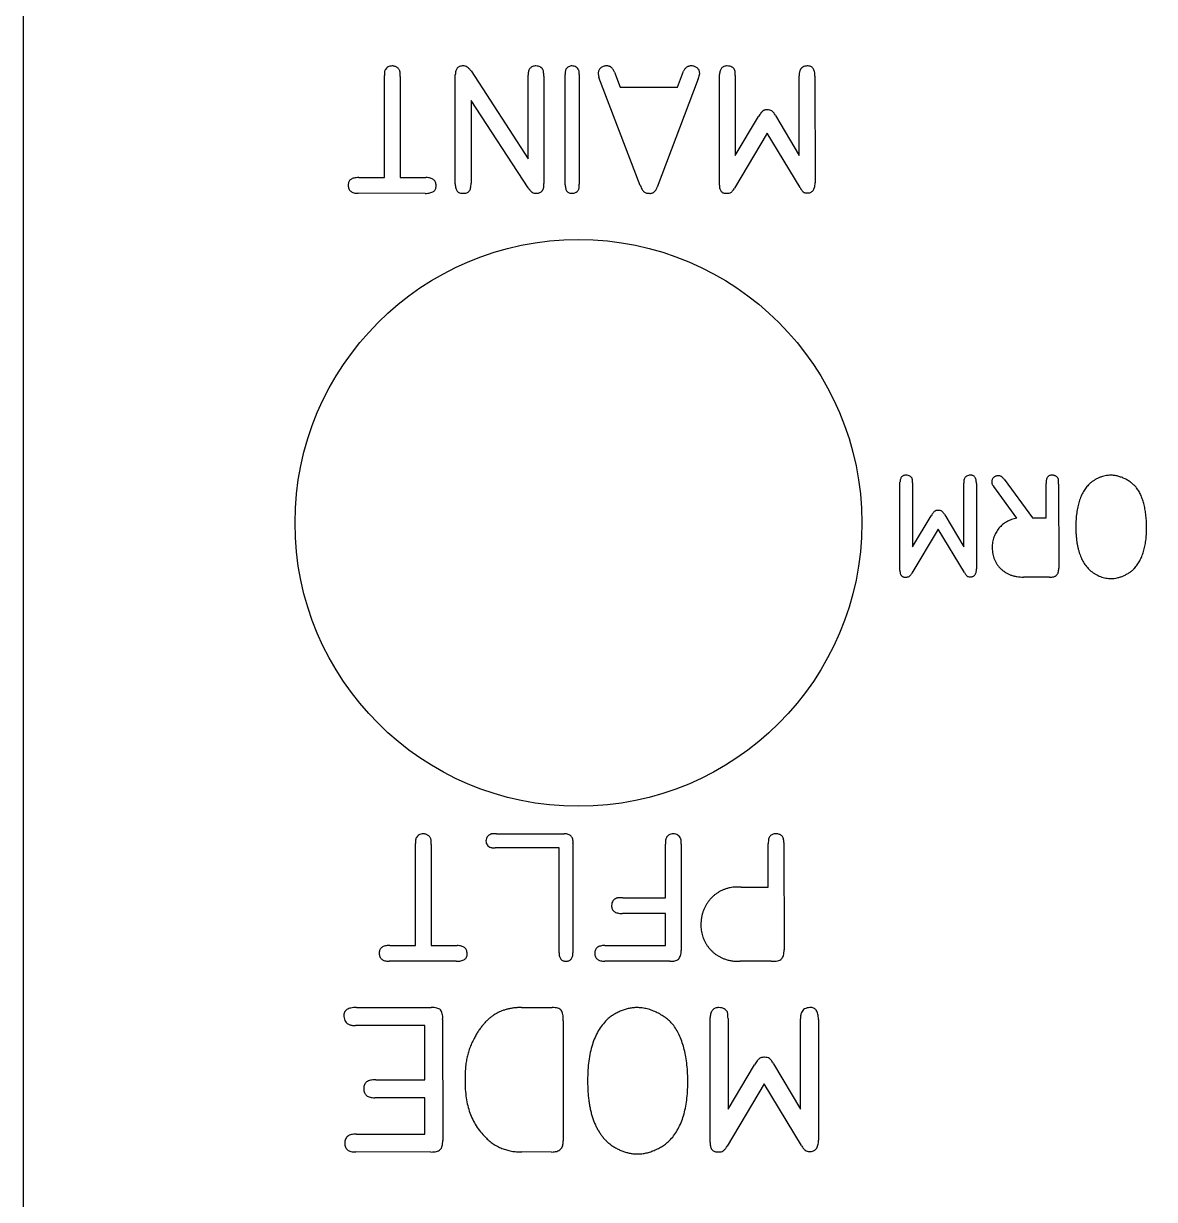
# Model space of a CAD drawing. Header units: millimetres. Extents: x -63 to 0, y -126 to 0.
# Drawn here: x -62.69 to -31.26, y -65.35 to -32.67 of the extents above; entities that cross this region are included whole.
import ezdxf

# ---------------------------------------------------------------- set-up
doc = ezdxf.new("R2010")
doc.units = ezdxf.units.MM
doc.layers.get('0').update_dxf_attribs({"linetype": 'CONTINUOUS'})

msp = doc.modelspace()

# ---------------------------------------------------------------- linework, layer by layer
for p, q in [((-52.662, -36.955), (-52.662, -34.121)), ((-52.225, -34.147), (-52.225, -36.955)), ((-50.691, -37.128), (-50.691, -34.098)), ((-50.254, -33.992), (-48.671, -36.436)), ((-48.671, -36.436), (-48.671, -34.104)), ((-48.234, -34.136), (-48.233, -37.117)), ((-47.637, -37.154), (-47.637, -34.094)), ((-47.249, -34.094), (-47.248, -37.138)), ((-45.55, -37.175), (-46.699, -34.174)), ((-46.269, -34.027), (-46.114, -34.442)), ((-43.944, -34.211), (-45.082, -37.223)), ((-44.518, -34.442), (-44.348, -34.001)), ((-43.351, -37.161), (-43.35, -34.093)), ((-42.914, -34.119), (-42.914, -36.338)), ((-41.134, -36.338), (-41.134, -34.129)), ((-40.697, -34.14), (-40.696, -37.103)), ((-46.114, -34.442), (-44.518, -34.442)), ((-48.666, -37.241), (-50.254, -34.812)), ((-50.254, -34.812), (-50.253, -37.108)), ((-42.914, -36.338), (-42.263, -35.257)), ((-41.795, -35.231), (-41.134, -36.338)), ((-42.024, -35.721), (-42.934, -37.251)), ((-41.113, -37.232), (-42.024, -35.721)), ((-53.375, -36.955), (-52.662, -36.955)), ((-52.225, -36.955), (-51.506, -36.954)), ((-51.533, -37.392), (-53.39, -37.391)), ((-35.445, -45.335), (-34.654, -46.405)), ((-38.336, -47.871), (-38.335, -45.416)), ((-37.986, -45.437), (-37.986, -47.212)), ((-36.563, -47.212), (-36.563, -45.445)), ((-36.213, -45.454), (-36.212, -47.825)), ((-35.087, -46.418), (-35.724, -45.541)), ((-34.277, -46.405), (-34.277, -45.453)), ((-33.927, -45.47), (-33.926, -47.81)), ((-37.986, -47.212), (-37.466, -46.348)), ((-37.091, -46.327), (-36.563, -47.212)), ((-37.274, -46.719), (-38.003, -47.943)), ((-36.546, -47.927), (-37.274, -46.719)), ((-34.654, -46.405), (-34.277, -46.405)), ((-34.184, -48.056), (-34.904, -48.055)), ((-32.468, -48.095), (-32.468, -48.094)), ((-49.549, -55.187), (-47.665, -55.187)), ((-51.8, -58.291), (-51.8, -55.457)), ((-51.363, -55.483), (-51.363, -58.291)), ((-47.421, -55.449), (-47.421, -58.49)), ((-44.853, -56.961), (-44.853, -55.473)), ((-44.416, -55.474), (-44.415, -58.431)), ((-41.996, -56.665), (-41.996, -55.463)), ((-41.559, -55.432), (-41.558, -58.406)), ((-47.809, -55.575), (-49.586, -55.575)), ((-47.809, -58.49), (-47.809, -55.575)), ((-42.751, -56.665), (-41.996, -56.665)), ((-46.035, -56.961), (-44.853, -56.961)), ((-44.853, -57.398), (-46.05, -57.398)), ((-44.853, -58.291), (-44.853, -57.398)), ((-52.513, -58.291), (-51.8, -58.291)), ((-51.363, -58.291), (-50.644, -58.29)), ((-46.535, -58.291), (-44.853, -58.291)), ((-50.671, -58.728), (-52.528, -58.727)), ((-44.729, -58.728), (-46.535, -58.727)), ((-41.912, -58.728), (-42.778, -58.727)), ((-53.432, -60.013), (-51.359, -60.013)), ((-48.854, -60.013), (-48.002, -60.013)), ((-51.043, -60.342), (-51.042, -63.704)), ((-47.693, -60.378), (-47.692, -63.713)), ((-43.61, -63.764), (-43.609, -60.287)), ((-43.114, -60.317), (-43.114, -62.832)), ((-41.097, -62.832), (-41.097, -60.328)), ((-40.602, -60.341), (-40.601, -63.699)), ((-51.538, -60.509), (-53.461, -60.509)), ((-51.538, -62.023), (-51.538, -60.509)), ((-43.114, -62.832), (-42.377, -61.607)), ((-41.846, -61.577), (-41.097, -62.832)), ((-52.901, -62.023), (-51.538, -62.023)), ((-42.106, -62.132), (-43.138, -63.867)), ((-41.074, -63.845), (-42.106, -62.132)), ((-51.538, -62.519), (-52.924, -62.519)), ((-51.538, -63.531), (-51.538, -62.519)), ((-53.432, -63.531), (-51.538, -63.531)), ((-51.371, -64.027), (-53.456, -64.026)), ((-48.015, -64.027), (-48.842, -64.026)), ((-45.626, -64.082), (-45.626, -64.081))]:
    msp.add_line(p, q)
msp.add_lwpolyline([(-62.689, -20.64), (-57.799, -20.64, 0.414214), (-51.449, -14.29), (-51.449, 0), (-11.24, 0), (-11.24, -14.29, 0.414214), (-4.89, -20.64), (0, -20.64), (0, -84.138), (-4.889, -84.138, 0.414214), (-11.239, -90.487), (-11.239, -108.095), (-52.261, -126.357), (-52.261, -109.537, 0.414214), (-58.611, -103.188), (-62.689, -103.188)], format="xyb", close=True)
msp.add_circle((-47.27, -46.548), 7.874)
for points, knots in [([(-52.64, -33.964), (-52.644, -33.973), (-52.651, -33.991), (-52.659, -34.024), (-52.662, -34.067), (-52.662, -34.1), (-52.662, -34.121)], [0, 0, 0, 0, 0.180688, 0.369676, 0.62249, 1, 1, 1, 1]), ([(-52.443, -33.851), (-52.464, -33.852), (-52.506, -33.855), (-52.562, -33.878), (-52.609, -33.914), (-52.63, -33.947), (-52.64, -33.964)], [0, 0, 0, 0, 0.2716251, 0.5137068, 0.7514045, 1, 1, 1, 1]), ([(-52.229, -34.002), (-52.233, -33.991), (-52.24, -33.97), (-52.257, -33.941), (-52.279, -33.915), (-52.307, -33.894), (-52.337, -33.875), (-52.371, -33.862), (-52.406, -33.853), (-52.43, -33.852), (-52.443, -33.851)], [0, 0, 0, 0, 0.120075, 0.238469, 0.3575, 0.484643, 0.612941, 0.740114, 0.867525, 1, 1, 1, 1]), ([(-50.48, -33.851), (-50.496, -33.852), (-50.527, -33.853), (-50.57, -33.865), (-50.607, -33.884), (-50.637, -33.912), (-50.66, -33.948), (-50.677, -33.992), (-50.688, -34.043), (-50.69, -34.079), (-50.691, -34.098)], [0, 0, 0, 0, 0.129823, 0.246796, 0.357906, 0.465733, 0.578613, 0.704189, 0.842964, 1, 1, 1, 1]), ([(-50.254, -33.992), (-50.27, -33.97), (-50.299, -33.928), (-50.356, -33.883), (-50.416, -33.854), (-50.459, -33.852), (-50.48, -33.851)], [0, 0, 0, 0, 0.290623, 0.542214, 0.774801, 1, 1, 1, 1]), ([(-48.45, -33.851), (-48.467, -33.852), (-48.498, -33.854), (-48.543, -33.866), (-48.581, -33.887), (-48.614, -33.915), (-48.638, -33.952), (-48.657, -33.995), (-48.668, -34.047), (-48.67, -34.084), (-48.671, -34.104)], [0, 0, 0, 0, 0.13213, 0.251966, 0.362464, 0.472906, 0.585187, 0.708511, 0.845513, 1, 1, 1, 1]), ([(-48.255, -33.959), (-48.266, -33.943), (-48.288, -33.912), (-48.334, -33.878), (-48.389, -33.856), (-48.429, -33.853), (-48.45, -33.851)], [0, 0, 0, 0, 0.247683, 0.484068, 0.729372, 1, 1, 1, 1]), ([(-48.234, -34.136), (-48.234, -34.114), (-48.234, -34.075), (-48.237, -34.025), (-48.244, -33.988), (-48.251, -33.968), (-48.255, -33.959)], [0, 0, 0, 0, 0.379232, 0.640476, 0.832404, 1, 1, 1, 1]), ([(-47.616, -33.939), (-47.62, -33.949), (-47.627, -33.968), (-47.633, -34), (-47.637, -34.042), (-47.637, -34.075), (-47.637, -34.094)], [0, 0, 0, 0, 0.1966359, 0.3867639, 0.6376595, 1, 1, 1, 1]), ([(-47.445, -33.851), (-47.462, -33.852), (-47.496, -33.855), (-47.544, -33.874), (-47.587, -33.9), (-47.607, -33.926), (-47.616, -33.939)], [0, 0, 0, 0, 0.2529088, 0.5132559, 0.7671064, 1, 1, 1, 1]), ([(-47.264, -33.959), (-47.272, -33.944), (-47.29, -33.913), (-47.335, -33.879), (-47.388, -33.857), (-47.426, -33.853), (-47.445, -33.851)], [0, 0, 0, 0, 0.230334, 0.479964, 0.74004, 1, 1, 1, 1]), ([(-47.249, -34.094), (-47.249, -34.076), (-47.249, -34.046), (-47.249, -34.008), (-47.254, -33.981), (-47.26, -33.966), (-47.264, -33.959)], [0, 0, 0, 0, 0.400719, 0.653819, 0.825724, 1, 1, 1, 1]), ([(-46.491, -33.851), (-46.507, -33.852), (-46.537, -33.853), (-46.579, -33.865), (-46.618, -33.883), (-46.653, -33.908), (-46.682, -33.938), (-46.704, -33.973), (-46.717, -34.012), (-46.72, -34.039), (-46.721, -34.054)], [0, 0, 0, 0, 0.134406, 0.263812, 0.388741, 0.514081, 0.63611, 0.756416, 0.874147, 1, 1, 1, 1]), ([(-46.269, -34.027), (-46.275, -34.013), (-46.286, -33.984), (-46.308, -33.947), (-46.331, -33.915), (-46.359, -33.89), (-46.388, -33.87), (-46.42, -33.857), (-46.455, -33.851), (-46.479, -33.851), (-46.491, -33.851)], [0, 0, 0, 0, 0.155712, 0.294933, 0.423708, 0.54252, 0.656478, 0.767676, 0.879718, 1, 1, 1, 1]), ([(-44.129, -33.851), (-44.141, -33.851), (-44.165, -33.851), (-44.2, -33.859), (-44.232, -33.87), (-44.261, -33.886), (-44.287, -33.908), (-44.31, -33.934), (-44.332, -33.965), (-44.342, -33.989), (-44.348, -34.001)], [0, 0, 0, 0, 0.130338, 0.252182, 0.370626, 0.488416, 0.604093, 0.72711, 0.858039, 1, 1, 1, 1]), ([(-43.9, -34.054), (-43.902, -34.039), (-43.904, -34.011), (-43.917, -33.971), (-43.94, -33.936), (-43.968, -33.906), (-44.003, -33.881), (-44.042, -33.865), (-44.084, -33.853), (-44.114, -33.852), (-44.129, -33.851)], [0, 0, 0, 0, 0.127988, 0.249904, 0.36818, 0.490097, 0.615322, 0.739205, 0.865718, 1, 1, 1, 1]), ([(-43.135, -33.851), (-43.151, -33.852), (-43.182, -33.853), (-43.225, -33.865), (-43.262, -33.884), (-43.294, -33.911), (-43.317, -33.947), (-43.335, -33.989), (-43.346, -34.038), (-43.349, -34.074), (-43.35, -34.093)], [0, 0, 0, 0, 0.1325765, 0.252169, 0.3638457, 0.4753449, 0.5870609, 0.7082618, 0.8461587, 1, 1, 1, 1]), ([(-42.929, -33.959), (-42.939, -33.943), (-42.96, -33.912), (-43.009, -33.879), (-43.068, -33.857), (-43.111, -33.853), (-43.135, -33.851)], [0, 0, 0, 0, 0.231012, 0.460822, 0.711885, 1, 1, 1, 1]), ([(-42.914, -34.119), (-42.914, -34.099), (-42.914, -34.064), (-42.917, -34.019), (-42.921, -33.986), (-42.927, -33.967), (-42.929, -33.959)], [0, 0, 0, 0, 0.376872, 0.644344, 0.837041, 1, 1, 1, 1]), ([(-41.112, -33.97), (-41.116, -33.98), (-41.123, -34), (-41.131, -34.034), (-41.134, -34.077), (-41.134, -34.11), (-41.134, -34.129)], [0, 0, 0, 0, 0.195455, 0.39503, 0.648136, 1, 1, 1, 1]), ([(-40.91, -33.851), (-40.932, -33.853), (-40.976, -33.857), (-41.035, -33.882), (-41.085, -33.919), (-41.103, -33.953), (-41.112, -33.97)], [0, 0, 0, 0, 0.267711, 0.527757, 0.774207, 1, 1, 1, 1]), ([(-40.697, -34.14), (-40.697, -34.117), (-40.697, -34.073), (-40.706, -34.012), (-40.723, -33.96), (-40.746, -33.918), (-40.777, -33.886), (-40.815, -33.864), (-40.861, -33.851), (-40.893, -33.851), (-40.91, -33.851)], [0, 0, 0, 0, 0.17066, 0.317377, 0.446715, 0.559937, 0.663798, 0.767108, 0.877172, 1, 1, 1, 1]), ([(-52.225, -34.147), (-52.224, -34.128), (-52.224, -34.096), (-52.224, -34.056), (-52.226, -34.027), (-52.228, -34.01), (-52.229, -34.002)], [0, 0, 0, 0, 0.401467, 0.649783, 0.824414, 1, 1, 1, 1]), ([(-46.721, -34.054), (-46.72, -34.063), (-46.719, -34.083), (-46.714, -34.114), (-46.708, -34.145), (-46.702, -34.165), (-46.699, -34.174)], [0, 0, 0, 0, 0.225997, 0.491418, 0.766256, 1, 1, 1, 1]), ([(-43.944, -34.211), (-43.939, -34.2), (-43.931, -34.18), (-43.92, -34.152), (-43.914, -34.129), (-43.907, -34.107), (-43.901, -34.082), (-43.901, -34.063), (-43.9, -34.054)], [0, 0, 0, 0, 0.220157, 0.39487, 0.541435, 0.649468, 0.826608, 1, 1, 1, 1]), ([(-42.018, -35.071), (-42.031, -35.071), (-42.055, -35.071), (-42.089, -35.076), (-42.119, -35.086), (-42.147, -35.102), (-42.173, -35.127), (-42.2, -35.161), (-42.232, -35.205), (-42.252, -35.239), (-42.263, -35.257)], [0, 0, 0, 0, 0.11479, 0.216829, 0.313114, 0.402301, 0.506757, 0.63991, 0.804363, 1, 1, 1, 1]), ([(-41.795, -35.231), (-41.803, -35.216), (-41.82, -35.187), (-41.847, -35.151), (-41.872, -35.122), (-41.905, -35.094), (-41.954, -35.073), (-41.996, -35.072), (-42.018, -35.071)], [0, 0, 0, 0, 0.180712, 0.334806, 0.465176, 0.571568, 0.77288, 1, 1, 1, 1]), ([(-53.375, -36.955), (-53.398, -36.955), (-53.441, -36.955), (-53.501, -36.965), (-53.553, -36.98), (-53.595, -37.004), (-53.628, -37.034), (-53.651, -37.072), (-53.666, -37.116), (-53.667, -37.148), (-53.667, -37.165)], [0, 0, 0, 0, 0.168067, 0.3138728, 0.4434587, 0.5574054, 0.6646414, 0.7679706, 0.8780259, 1, 1, 1, 1]), ([(-53.667, -37.165), (-53.666, -37.183), (-53.665, -37.216), (-53.65, -37.263), (-53.629, -37.304), (-53.597, -37.336), (-53.557, -37.361), (-53.509, -37.378), (-53.452, -37.389), (-53.412, -37.391), (-53.39, -37.391)], [0, 0, 0, 0, 0.130829, 0.247349, 0.357249, 0.465448, 0.577582, 0.702496, 0.841047, 1, 1, 1, 1]), ([(-51.533, -37.392), (-51.508, -37.392), (-51.462, -37.391), (-51.398, -37.381), (-51.344, -37.365), (-51.298, -37.343), (-51.264, -37.312), (-51.239, -37.275), (-51.226, -37.23), (-51.225, -37.198), (-51.224, -37.181)], [0, 0, 0, 0, 0.174047, 0.323777, 0.455577, 0.569309, 0.675346, 0.776885, 0.882429, 1, 1, 1, 1]), ([(-51.224, -37.181), (-51.225, -37.163), (-51.226, -37.129), (-51.241, -37.083), (-51.262, -37.042), (-51.295, -37.01), (-51.335, -36.984), (-51.385, -36.967), (-51.443, -36.956), (-51.484, -36.955), (-51.506, -36.954)], [0, 0, 0, 0, 0.1293666, 0.2445831, 0.3532548, 0.4615568, 0.5750188, 0.7002888, 0.84096, 1, 1, 1, 1]), ([(-50.691, -37.128), (-50.691, -37.149), (-50.69, -37.189), (-50.68, -37.245), (-50.664, -37.293), (-50.64, -37.331), (-50.609, -37.361), (-50.57, -37.381), (-50.525, -37.392), (-50.492, -37.391), (-50.475, -37.391)], [0, 0, 0, 0, 0.16208, 0.304988, 0.429155, 0.54241, 0.64608, 0.754429, 0.869073, 1, 1, 1, 1]), ([(-50.475, -37.391), (-50.457, -37.391), (-50.422, -37.39), (-50.374, -37.379), (-50.334, -37.359), (-50.303, -37.329), (-50.279, -37.289), (-50.263, -37.238), (-50.255, -37.177), (-50.254, -37.132), (-50.253, -37.108)], [0, 0, 0, 0, 0.130999, 0.246717, 0.350533, 0.449564, 0.555403, 0.679484, 0.826682, 1, 1, 1, 1]), ([(-48.666, -37.241), (-48.657, -37.254), (-48.639, -37.279), (-48.612, -37.312), (-48.585, -37.338), (-48.55, -37.365), (-48.502, -37.389), (-48.46, -37.39), (-48.439, -37.391)], [0, 0, 0, 0, 0.169217, 0.3203, 0.451757, 0.567066, 0.78044, 1, 1, 1, 1]), ([(-48.244, -37.262), (-48.242, -37.254), (-48.237, -37.238), (-48.234, -37.209), (-48.234, -37.169), (-48.234, -37.137), (-48.233, -37.117)], [0, 0, 0, 0, 0.164011, 0.339607, 0.5985, 1, 1, 1, 1]), ([(-47.637, -37.154), (-47.636, -37.173), (-47.635, -37.209), (-47.626, -37.258), (-47.611, -37.3), (-47.59, -37.335), (-47.563, -37.362), (-47.528, -37.38), (-47.489, -37.391), (-47.46, -37.391), (-47.445, -37.391)], [0, 0, 0, 0, 0.162439, 0.303775, 0.43068, 0.542576, 0.650112, 0.75758, 0.872008, 1, 1, 1, 1]), ([(-47.274, -37.303), (-47.269, -37.295), (-47.26, -37.277), (-47.252, -37.243), (-47.249, -37.197), (-47.248, -37.16), (-47.248, -37.138)], [0, 0, 0, 0, 0.170737, 0.353675, 0.609135, 1, 1, 1, 1]), ([(-45.55, -37.175), (-45.542, -37.195), (-45.528, -37.232), (-45.502, -37.281), (-45.477, -37.32), (-45.449, -37.349), (-45.418, -37.371), (-45.382, -37.383), (-45.343, -37.391), (-45.315, -37.391), (-45.3, -37.391)], [0, 0, 0, 0, 0.1782, 0.330029, 0.459111, 0.5663, 0.664595, 0.76729, 0.87824, 1, 1, 1, 1]), ([(-45.3, -37.391), (-45.288, -37.392), (-45.265, -37.393), (-45.23, -37.386), (-45.199, -37.374), (-45.17, -37.356), (-45.144, -37.331), (-45.12, -37.301), (-45.099, -37.264), (-45.088, -37.237), (-45.082, -37.223)], [0, 0, 0, 0, 0.1216, 0.234761, 0.346222, 0.458938, 0.577979, 0.706875, 0.847112, 1, 1, 1, 1]), ([(-43.351, -37.161), (-43.35, -37.179), (-43.35, -37.214), (-43.343, -37.264), (-43.327, -37.305), (-43.305, -37.34), (-43.274, -37.365), (-43.237, -37.383), (-43.193, -37.391), (-43.162, -37.391), (-43.145, -37.391)], [0, 0, 0, 0, 0.155255, 0.291579, 0.412642, 0.523484, 0.629654, 0.738626, 0.861022, 1, 1, 1, 1]), ([(-41.113, -37.232), (-41.105, -37.245), (-41.09, -37.27), (-41.067, -37.303), (-41.046, -37.33), (-41.017, -37.355), (-40.976, -37.378), (-40.939, -37.38), (-40.92, -37.38)], [0, 0, 0, 0, 0.180134, 0.33639, 0.467656, 0.579524, 0.780795, 1, 1, 1, 1]), ([(-40.92, -37.38), (-40.902, -37.38), (-40.868, -37.38), (-40.821, -37.367), (-40.78, -37.346), (-40.748, -37.315), (-40.723, -37.274), (-40.707, -37.225), (-40.696, -37.167), (-40.696, -37.125), (-40.696, -37.103)], [0, 0, 0, 0, 0.131363, 0.247704, 0.354167, 0.460184, 0.572987, 0.698011, 0.838777, 1, 1, 1, 1]), ([(-48.439, -37.391), (-48.418, -37.39), (-48.375, -37.386), (-48.318, -37.357), (-48.269, -37.317), (-48.252, -37.28), (-48.244, -37.262)], [0, 0, 0, 0, 0.257226, 0.515442, 0.763924, 1, 1, 1, 1]), ([(-47.445, -37.391), (-47.428, -37.39), (-47.395, -37.388), (-47.349, -37.37), (-47.307, -37.342), (-47.285, -37.317), (-47.274, -37.303)], [0, 0, 0, 0, 0.252822, 0.495908, 0.737887, 1, 1, 1, 1]), ([(-43.145, -37.391), (-43.124, -37.391), (-43.084, -37.39), (-43.038, -37.37), (-43.006, -37.346), (-42.984, -37.32), (-42.958, -37.289), (-42.943, -37.264), (-42.934, -37.251)], [0, 0, 0, 0, 0.233282, 0.442763, 0.55123, 0.677088, 0.828103, 1, 1, 1, 1]), ([(-38.163, -45.223), (-38.176, -45.223), (-38.201, -45.224), (-38.235, -45.234), (-38.265, -45.25), (-38.29, -45.271), (-38.309, -45.3), (-38.324, -45.333), (-38.332, -45.373), (-38.334, -45.401), (-38.335, -45.416)], [0, 0, 0, 0, 0.132576, 0.252169, 0.363846, 0.475345, 0.587061, 0.708262, 0.846159, 1, 1, 1, 1]), ([(-37.999, -45.309), (-38.007, -45.297), (-38.023, -45.271), (-38.063, -45.245), (-38.109, -45.227), (-38.144, -45.225), (-38.163, -45.223)], [0, 0, 0, 0, 0.231012, 0.460822, 0.711885, 1, 1, 1, 1]), ([(-37.986, -45.437), (-37.986, -45.421), (-37.986, -45.393), (-37.989, -45.357), (-37.992, -45.331), (-37.997, -45.316), (-37.999, -45.309)], [0, 0, 0, 0, 0.376872, 0.644344, 0.837041, 1, 1, 1, 1]), ([(-36.545, -45.318), (-36.548, -45.326), (-36.554, -45.342), (-36.56, -45.369), (-36.563, -45.404), (-36.563, -45.43), (-36.563, -45.445)], [0, 0, 0, 0, 0.195455, 0.39503, 0.648136, 1, 1, 1, 1]), ([(-36.383, -45.223), (-36.401, -45.225), (-36.436, -45.228), (-36.483, -45.248), (-36.523, -45.277), (-36.538, -45.305), (-36.545, -45.318)], [0, 0, 0, 0, 0.267711, 0.527757, 0.774207, 1, 1, 1, 1]), ([(-36.213, -45.454), (-36.213, -45.436), (-36.213, -45.4), (-36.22, -45.351), (-36.234, -45.31), (-36.252, -45.276), (-36.277, -45.251), (-36.308, -45.233), (-36.344, -45.223), (-36.37, -45.223), (-36.383, -45.223)], [0, 0, 0, 0, 0.17066, 0.317377, 0.446715, 0.559937, 0.663798, 0.767108, 0.877172, 1, 1, 1, 1]), ([(-35.607, -45.238), (-35.62, -45.239), (-35.644, -45.24), (-35.678, -45.249), (-35.708, -45.264), (-35.735, -45.284), (-35.757, -45.309), (-35.773, -45.339), (-35.785, -45.371), (-35.786, -45.394), (-35.787, -45.406)], [0, 0, 0, 0, 0.135725, 0.26129, 0.384102, 0.506106, 0.628917, 0.747851, 0.870992, 1, 1, 1, 1]), ([(-35.787, -45.406), (-35.786, -45.415), (-35.785, -45.435), (-35.777, -45.464), (-35.762, -45.493), (-35.748, -45.511), (-35.74, -45.52)], [0, 0, 0, 0, 0.226314, 0.465329, 0.719634, 1, 1, 1, 1]), ([(-35.445, -45.335), (-35.452, -45.326), (-35.464, -45.309), (-35.484, -45.287), (-35.503, -45.27), (-35.527, -45.252), (-35.562, -45.239), (-35.592, -45.238), (-35.607, -45.238)], [0, 0, 0, 0, 0.167856, 0.314748, 0.444139, 0.555043, 0.763862, 1, 1, 1, 1]), ([(-34.104, -45.223), (-34.117, -45.223), (-34.143, -45.223), (-34.18, -45.232), (-34.211, -45.25), (-34.236, -45.277), (-34.255, -45.31), (-34.269, -45.351), (-34.275, -45.399), (-34.276, -45.434), (-34.277, -45.453)], [0, 0, 0, 0, 0.124646, 0.23419, 0.339077, 0.444245, 0.558359, 0.685896, 0.832567, 1, 1, 1, 1]), ([(-33.931, -45.351), (-33.933, -45.342), (-33.937, -45.323), (-33.951, -45.298), (-33.968, -45.276), (-33.99, -45.257), (-34.015, -45.242), (-34.043, -45.232), (-34.072, -45.224), (-34.093, -45.223), (-34.104, -45.223)], [0, 0, 0, 0, 0.123486, 0.242589, 0.362825, 0.484354, 0.610953, 0.735309, 0.865134, 1, 1, 1, 1]), ([(-33.927, -45.47), (-33.927, -45.453), (-33.926, -45.425), (-33.927, -45.391), (-33.928, -45.368), (-33.93, -45.356), (-33.931, -45.351)], [0, 0, 0, 0, 0.428028, 0.697539, 0.863684, 1, 1, 1, 1]), ([(-32.477, -45.223), (-32.503, -45.224), (-32.556, -45.225), (-32.634, -45.24), (-32.714, -45.259), (-32.793, -45.288), (-32.871, -45.322), (-32.943, -45.364), (-33.012, -45.411), (-33.053, -45.447), (-33.073, -45.466)], [0, 0, 0, 0, 0.118981, 0.240318, 0.364646, 0.49276, 0.622125, 0.749523, 0.874592, 1, 1, 1, 1]), ([(-31.759, -45.577), (-31.78, -45.552), (-31.824, -45.501), (-31.902, -45.435), (-31.987, -45.375), (-32.081, -45.322), (-32.178, -45.28), (-32.278, -45.249), (-32.377, -45.228), (-32.444, -45.225), (-32.477, -45.223)], [0, 0, 0, 0, 0.121113, 0.243963, 0.369981, 0.501105, 0.632263, 0.757497, 0.880131, 1, 1, 1, 1]), ([(-35.74, -45.52), (-35.737, -45.524), (-35.73, -45.53), (-35.726, -45.538), (-35.724, -45.541)], [0, 0, 0, 0, 0.617839, 1, 1, 1, 1]), ([(-33.073, -45.466), (-33.104, -45.498), (-33.165, -45.565), (-33.242, -45.68), (-33.307, -45.809), (-33.359, -45.951), (-33.4, -46.106), (-33.428, -46.275), (-33.446, -46.457), (-33.447, -46.583), (-33.448, -46.648)], [0, 0, 0, 0, 0.104917, 0.212948, 0.325254, 0.443443, 0.569143, 0.703178, 0.846557, 1, 1, 1, 1]), ([(-31.483, -46.696), (-31.484, -46.636), (-31.485, -46.52), (-31.498, -46.352), (-31.519, -46.195), (-31.549, -46.049), (-31.588, -45.914), (-31.635, -45.791), (-31.69, -45.678), (-31.736, -45.61), (-31.759, -45.577)], [0, 0, 0, 0, 0.153124, 0.297158, 0.432037, 0.559346, 0.678717, 0.790963, 0.898004, 1, 1, 1, 1]), ([(-37.27, -46.199), (-37.28, -46.199), (-37.299, -46.199), (-37.326, -46.203), (-37.351, -46.211), (-37.373, -46.224), (-37.394, -46.243), (-37.415, -46.271), (-37.441, -46.306), (-37.457, -46.333), (-37.466, -46.348)], [0, 0, 0, 0, 0.11479, 0.216829, 0.313114, 0.402301, 0.506757, 0.63991, 0.804363, 1, 1, 1, 1]), ([(-37.091, -46.327), (-37.098, -46.315), (-37.111, -46.292), (-37.133, -46.263), (-37.153, -46.24), (-37.179, -46.218), (-37.219, -46.2), (-37.252, -46.199), (-37.27, -46.199)], [0, 0, 0, 0, 0.1807124, 0.3348062, 0.4651757, 0.5715678, 0.7728804, 1, 1, 1, 1]), ([(-35.087, -46.418), (-35.112, -46.423), (-35.162, -46.434), (-35.235, -46.456), (-35.304, -46.483), (-35.369, -46.515), (-35.429, -46.553), (-35.486, -46.595), (-35.538, -46.643), (-35.586, -46.696), (-35.629, -46.753), (-35.668, -46.812), (-35.699, -46.876), (-35.726, -46.942), (-35.746, -47.012), (-35.762, -47.085), (-35.771, -47.161), (-35.773, -47.213), (-35.774, -47.239)], [0, 0, 0, 0, 0.066714, 0.131686, 0.194568, 0.256276, 0.316622, 0.377186, 0.437587, 0.498732, 0.559614, 0.620242, 0.681007, 0.741738, 0.803735, 0.867258, 0.932516, 1, 1, 1, 1]), ([(-33.448, -46.648), (-33.448, -46.684), (-33.448, -46.755), (-33.444, -46.859), (-33.435, -46.959), (-33.425, -47.055), (-33.41, -47.147), (-33.392, -47.235), (-33.371, -47.318), (-33.347, -47.398), (-33.319, -47.473), (-33.288, -47.544), (-33.254, -47.611), (-33.216, -47.675), (-33.175, -47.734), (-33.13, -47.789), (-33.083, -47.84), (-33.048, -47.87), (-33.031, -47.885)], [0, 0, 0, 0, 0.080424, 0.157711, 0.231972, 0.303725, 0.372685, 0.438908, 0.502962, 0.564675, 0.624091, 0.681389, 0.737383, 0.791688, 0.84518, 0.897488, 0.948885, 1, 1, 1, 1]), ([(-31.82, -47.811), (-31.793, -47.778), (-31.739, -47.713), (-31.671, -47.601), (-31.612, -47.477), (-31.566, -47.341), (-31.529, -47.194), (-31.502, -47.037), (-31.486, -46.87), (-31.484, -46.755), (-31.483, -46.696)], [0, 0, 0, 0, 0.105705, 0.215134, 0.329018, 0.449631, 0.576639, 0.710541, 0.851416, 1, 1, 1, 1]), ([(-35.774, -47.239), (-35.772, -47.269), (-35.77, -47.327), (-35.757, -47.412), (-35.738, -47.493), (-35.71, -47.569), (-35.677, -47.641), (-35.635, -47.708), (-35.586, -47.77), (-35.53, -47.828), (-35.469, -47.88), (-35.402, -47.926), (-35.33, -47.965), (-35.254, -47.997), (-35.173, -48.022), (-35.087, -48.04), (-34.997, -48.052), (-34.936, -48.054), (-34.904, -48.055)], [0, 0, 0, 0, 0.066973, 0.130798, 0.192516, 0.252737, 0.311919, 0.370508, 0.42962, 0.489933, 0.550435, 0.610788, 0.671641, 0.733202, 0.796041, 0.861499, 0.929372, 1, 1, 1, 1]), ([(-38.336, -47.871), (-38.336, -47.885), (-38.335, -47.913), (-38.33, -47.953), (-38.317, -47.986), (-38.299, -48.014), (-38.275, -48.034), (-38.245, -48.048), (-38.21, -48.055), (-38.185, -48.055), (-38.172, -48.055)], [0, 0, 0, 0, 0.155255, 0.291579, 0.412642, 0.523484, 0.629654, 0.738626, 0.861022, 1, 1, 1, 1]), ([(-38.172, -48.055), (-38.155, -48.055), (-38.123, -48.054), (-38.086, -48.038), (-38.061, -48.019), (-38.042, -47.998), (-38.022, -47.973), (-38.009, -47.953), (-38.003, -47.943)], [0, 0, 0, 0, 0.233282, 0.442763, 0.55123, 0.677088, 0.828103, 1, 1, 1, 1]), ([(-36.546, -47.927), (-36.539, -47.938), (-36.527, -47.958), (-36.509, -47.984), (-36.492, -48.006), (-36.469, -48.026), (-36.436, -48.044), (-36.407, -48.046), (-36.391, -48.046)], [0, 0, 0, 0, 0.180134, 0.33639, 0.467656, 0.579524, 0.780795, 1, 1, 1, 1]), ([(-36.391, -48.046), (-36.377, -48.046), (-36.35, -48.046), (-36.312, -48.036), (-36.28, -48.019), (-36.254, -47.994), (-36.234, -47.962), (-36.221, -47.922), (-36.212, -47.876), (-36.212, -47.842), (-36.212, -47.825)], [0, 0, 0, 0, 0.131363, 0.247704, 0.354167, 0.460184, 0.572987, 0.698011, 0.838777, 1, 1, 1, 1]), ([(-34.184, -48.056), (-34.162, -48.056), (-34.122, -48.056), (-34.067, -48.046), (-34.019, -48.028), (-33.981, -48.001), (-33.952, -47.965), (-33.934, -47.92), (-33.925, -47.867), (-33.926, -47.83), (-33.926, -47.81)], [0, 0, 0, 0, 0.15384, 0.286948, 0.403942, 0.512601, 0.619501, 0.731605, 0.857209, 1, 1, 1, 1]), ([(-33.031, -47.885), (-33.01, -47.901), (-32.968, -47.933), (-32.902, -47.974), (-32.833, -48.01), (-32.761, -48.04), (-32.688, -48.064), (-32.615, -48.081), (-32.541, -48.092), (-32.492, -48.094), (-32.468, -48.094)], [0, 0, 0, 0, 0.128897, 0.256024, 0.383031, 0.510763, 0.636864, 0.759967, 0.880017, 1, 1, 1, 1]), ([(-32.468, -48.095), (-32.44, -48.094), (-32.382, -48.091), (-32.295, -48.075), (-32.209, -48.05), (-32.122, -48.018), (-32.039, -47.976), (-31.96, -47.928), (-31.886, -47.873), (-31.842, -47.831), (-31.82, -47.811)], [0, 0, 0, 0, 0.1189, 0.238815, 0.363412, 0.491768, 0.621792, 0.748494, 0.874822, 1, 1, 1, 1]), ([(-51.58, -55.187), (-51.602, -55.188), (-51.643, -55.191), (-51.7, -55.214), (-51.747, -55.25), (-51.768, -55.283), (-51.778, -55.3)], [0, 0, 0, 0, 0.2716251, 0.5137068, 0.7514045, 1, 1, 1, 1]), ([(-51.367, -55.338), (-51.371, -55.327), (-51.377, -55.306), (-51.395, -55.277), (-51.417, -55.251), (-51.445, -55.23), (-51.475, -55.211), (-51.509, -55.198), (-51.544, -55.189), (-51.568, -55.188), (-51.58, -55.187)], [0, 0, 0, 0, 0.120075, 0.238469, 0.3575, 0.484643, 0.612941, 0.740114, 0.867525, 1, 1, 1, 1]), ([(-49.703, -55.197), (-49.723, -55.206), (-49.761, -55.222), (-49.804, -55.266), (-49.833, -55.321), (-49.839, -55.362), (-49.841, -55.383)], [0, 0, 0, 0, 0.259647, 0.500227, 0.736166, 1, 1, 1, 1]), ([(-49.549, -55.187), (-49.563, -55.187), (-49.588, -55.187), (-49.62, -55.187), (-49.645, -55.187), (-49.666, -55.188), (-49.685, -55.19), (-49.697, -55.195), (-49.703, -55.197)], [0, 0, 0, 0, 0.26677, 0.47526, 0.63411, 0.738474, 0.883794, 1, 1, 1, 1]), ([(-47.421, -55.449), (-47.42, -55.428), (-47.418, -55.39), (-47.428, -55.335), (-47.445, -55.289), (-47.472, -55.25), (-47.508, -55.221), (-47.553, -55.201), (-47.606, -55.189), (-47.644, -55.188), (-47.665, -55.187)], [0, 0, 0, 0, 0.148439, 0.277754, 0.394678, 0.503287, 0.610856, 0.724856, 0.853841, 1, 1, 1, 1]), ([(-44.634, -55.187), (-44.657, -55.189), (-44.702, -55.193), (-44.755, -55.217), (-44.789, -55.245), (-44.811, -55.268), (-44.827, -55.297), (-44.834, -55.318), (-44.837, -55.328)], [0, 0, 0, 0, 0.260653, 0.512239, 0.635801, 0.756856, 0.8762, 1, 1, 1, 1]), ([(-44.432, -55.312), (-44.442, -55.293), (-44.462, -55.258), (-44.511, -55.219), (-44.568, -55.193), (-44.611, -55.189), (-44.634, -55.187)], [0, 0, 0, 0, 0.250903, 0.48689, 0.729329, 1, 1, 1, 1]), ([(-41.78, -55.187), (-41.798, -55.187), (-41.832, -55.188), (-41.879, -55.2), (-41.918, -55.219), (-41.949, -55.248), (-41.971, -55.288), (-41.987, -55.337), (-41.994, -55.397), (-41.995, -55.44), (-41.996, -55.463)], [0, 0, 0, 0, 0.1341577, 0.2490053, 0.3527829, 0.4515346, 0.5580038, 0.6832857, 0.8281578, 1, 1, 1, 1]), ([(-41.559, -55.432), (-41.56, -55.413), (-41.561, -55.376), (-41.572, -55.325), (-41.589, -55.281), (-41.615, -55.246), (-41.646, -55.218), (-41.685, -55.199), (-41.73, -55.188), (-41.763, -55.188), (-41.78, -55.187)], [0, 0, 0, 0, 0.154019, 0.29141, 0.412809, 0.523599, 0.631833, 0.743852, 0.865353, 1, 1, 1, 1]), ([(-51.778, -55.3), (-51.782, -55.309), (-51.789, -55.327), (-51.797, -55.36), (-51.8, -55.403), (-51.8, -55.436), (-51.8, -55.457)], [0, 0, 0, 0, 0.180688, 0.369676, 0.62249, 1, 1, 1, 1]), ([(-51.363, -55.483), (-51.362, -55.464), (-51.361, -55.432), (-51.362, -55.392), (-51.364, -55.363), (-51.366, -55.346), (-51.367, -55.338)], [0, 0, 0, 0, 0.401467, 0.649783, 0.824414, 1, 1, 1, 1]), ([(-49.841, -55.383), (-49.839, -55.404), (-49.835, -55.444), (-49.805, -55.498), (-49.763, -55.542), (-49.727, -55.557), (-49.708, -55.564)], [0, 0, 0, 0, 0.251389, 0.506278, 0.756676, 1, 1, 1, 1]), ([(-44.837, -55.328), (-44.841, -55.337), (-44.847, -55.353), (-44.852, -55.384), (-44.853, -55.424), (-44.853, -55.455), (-44.853, -55.473)], [0, 0, 0, 0, 0.188152, 0.36832, 0.619021, 1, 1, 1, 1]), ([(-44.416, -55.474), (-44.416, -55.453), (-44.416, -55.418), (-44.417, -55.374), (-44.422, -55.34), (-44.428, -55.321), (-44.432, -55.312)], [0, 0, 0, 0, 0.383777, 0.632586, 0.813059, 1, 1, 1, 1]), ([(-49.708, -55.564), (-49.701, -55.567), (-49.686, -55.571), (-49.66, -55.574), (-49.627, -55.576), (-49.601, -55.575), (-49.586, -55.575)], [0, 0, 0, 0, 0.187553, 0.376242, 0.625932, 1, 1, 1, 1]), ([(-43.085, -56.69), (-43.114, -56.698), (-43.17, -56.714), (-43.251, -56.744), (-43.328, -56.78), (-43.401, -56.822), (-43.469, -56.871), (-43.533, -56.925), (-43.593, -56.985), (-43.648, -57.052), (-43.698, -57.122), (-43.742, -57.196), (-43.78, -57.273), (-43.811, -57.353), (-43.835, -57.437), (-43.852, -57.523), (-43.864, -57.613), (-43.866, -57.673), (-43.867, -57.704)], [0, 0, 0, 0, 0.063812, 0.126203, 0.18775, 0.248413, 0.308698, 0.369177, 0.430621, 0.493096, 0.555841, 0.617552, 0.679581, 0.741648, 0.804235, 0.867923, 0.933075, 1, 1, 1, 1]), ([(-42.751, -56.665), (-42.787, -56.665), (-42.851, -56.665), (-42.939, -56.669), (-43.015, -56.676), (-43.062, -56.686), (-43.085, -56.69)], [0, 0, 0, 0, 0.31851, 0.568702, 0.787734, 1, 1, 1, 1]), ([(-46.21, -56.976), (-46.23, -56.985), (-46.269, -57.002), (-46.314, -57.049), (-46.342, -57.109), (-46.346, -57.153), (-46.348, -57.176)], [0, 0, 0, 0, 0.254544, 0.491372, 0.730048, 1, 1, 1, 1]), ([(-46.348, -57.176), (-46.348, -57.194), (-46.348, -57.228), (-46.334, -57.275), (-46.311, -57.314), (-46.277, -57.347), (-46.234, -57.371), (-46.181, -57.387), (-46.119, -57.398), (-46.074, -57.398), (-46.05, -57.398)], [0, 0, 0, 0, 0.124678, 0.235438, 0.340623, 0.446501, 0.558822, 0.687748, 0.833953, 1, 1, 1, 1]), ([(-46.035, -56.961), (-46.057, -56.961), (-46.095, -56.961), (-46.144, -56.964), (-46.18, -56.968), (-46.201, -56.973), (-46.21, -56.976)], [0, 0, 0, 0, 0.377536, 0.644293, 0.838072, 1, 1, 1, 1]), ([(-43.867, -57.704), (-43.867, -57.732), (-43.866, -57.786), (-43.856, -57.866), (-43.843, -57.943), (-43.822, -58.018), (-43.798, -58.092), (-43.766, -58.162), (-43.731, -58.23), (-43.689, -58.295), (-43.644, -58.357), (-43.594, -58.415), (-43.54, -58.468), (-43.482, -58.516), (-43.42, -58.561), (-43.353, -58.599), (-43.283, -58.636), (-43.234, -58.655), (-43.209, -58.664)], [0, 0, 0, 0, 0.066387, 0.13068, 0.194288, 0.256552, 0.318704, 0.380335, 0.4419, 0.504337, 0.566835, 0.627495, 0.688435, 0.749641, 0.810544, 0.872535, 0.935755, 1, 1, 1, 1]), ([(-52.513, -58.291), (-52.536, -58.291), (-52.579, -58.291), (-52.639, -58.301), (-52.691, -58.316), (-52.733, -58.34), (-52.766, -58.37), (-52.789, -58.408), (-52.804, -58.452), (-52.805, -58.484), (-52.805, -58.501)], [0, 0, 0, 0, 0.168067, 0.3138728, 0.4434587, 0.5574054, 0.6646414, 0.7679706, 0.8780259, 1, 1, 1, 1]), ([(-50.362, -58.517), (-50.363, -58.499), (-50.364, -58.465), (-50.379, -58.419), (-50.4, -58.378), (-50.433, -58.346), (-50.473, -58.32), (-50.523, -58.303), (-50.58, -58.292), (-50.622, -58.291), (-50.644, -58.29)], [0, 0, 0, 0, 0.1293666, 0.2445831, 0.3532548, 0.4615568, 0.5750188, 0.7002888, 0.84096, 1, 1, 1, 1]), ([(-46.535, -58.291), (-46.557, -58.291), (-46.598, -58.291), (-46.655, -58.302), (-46.705, -58.319), (-46.746, -58.342), (-46.778, -58.374), (-46.799, -58.413), (-46.814, -58.459), (-46.816, -58.491), (-46.816, -58.509)], [0, 0, 0, 0, 0.160822, 0.303607, 0.430121, 0.544897, 0.652145, 0.759141, 0.872467, 1, 1, 1, 1]), ([(-44.729, -58.728), (-44.704, -58.729), (-44.658, -58.731), (-44.593, -58.721), (-44.537, -58.701), (-44.492, -58.669), (-44.457, -58.624), (-44.432, -58.569), (-44.417, -58.503), (-44.416, -58.456), (-44.415, -58.431)], [0, 0, 0, 0, 0.145923, 0.274015, 0.386439, 0.493493, 0.603026, 0.718993, 0.850301, 1, 1, 1, 1]), ([(-41.912, -58.728), (-41.88, -58.728), (-41.822, -58.729), (-41.742, -58.719), (-41.677, -58.699), (-41.626, -58.667), (-41.592, -58.62), (-41.569, -58.561), (-41.557, -58.488), (-41.558, -58.435), (-41.558, -58.406)], [0, 0, 0, 0, 0.166366, 0.305006, 0.421258, 0.519485, 0.61456, 0.722085, 0.849158, 1, 1, 1, 1]), ([(-52.805, -58.501), (-52.804, -58.519), (-52.803, -58.552), (-52.788, -58.599), (-52.767, -58.64), (-52.735, -58.672), (-52.695, -58.697), (-52.647, -58.714), (-52.59, -58.725), (-52.55, -58.727), (-52.528, -58.727)], [0, 0, 0, 0, 0.130829, 0.247349, 0.357249, 0.465448, 0.577582, 0.702496, 0.841047, 1, 1, 1, 1]), ([(-50.671, -58.728), (-50.646, -58.728), (-50.6, -58.727), (-50.536, -58.717), (-50.481, -58.701), (-50.436, -58.679), (-50.402, -58.648), (-50.376, -58.611), (-50.363, -58.566), (-50.362, -58.534), (-50.362, -58.517)], [0, 0, 0, 0, 0.174047, 0.323777, 0.455577, 0.569309, 0.675346, 0.776885, 0.882429, 1, 1, 1, 1]), ([(-47.809, -58.49), (-47.809, -58.509), (-47.807, -58.544), (-47.797, -58.593), (-47.782, -58.634), (-47.761, -58.669), (-47.732, -58.695), (-47.698, -58.714), (-47.659, -58.725), (-47.63, -58.726), (-47.615, -58.727)], [0, 0, 0, 0, 0.159106, 0.301148, 0.426235, 0.540226, 0.648063, 0.756801, 0.871454, 1, 1, 1, 1]), ([(-47.615, -58.727), (-47.601, -58.727), (-47.573, -58.725), (-47.533, -58.714), (-47.5, -58.693), (-47.471, -58.668), (-47.45, -58.633), (-47.434, -58.592), (-47.423, -58.544), (-47.422, -58.509), (-47.421, -58.49)], [0, 0, 0, 0, 0.126924, 0.242718, 0.351139, 0.459469, 0.575157, 0.698742, 0.839735, 1, 1, 1, 1]), ([(-46.816, -58.509), (-46.815, -58.525), (-46.813, -58.557), (-46.799, -58.603), (-46.775, -58.641), (-46.744, -58.673), (-46.703, -58.697), (-46.654, -58.714), (-46.597, -58.724), (-46.556, -58.726), (-46.535, -58.727)], [0, 0, 0, 0, 0.1247226, 0.2387592, 0.3483693, 0.4562895, 0.5701505, 0.6956585, 0.8393384, 1, 1, 1, 1]), ([(-43.209, -58.664), (-43.177, -58.675), (-43.113, -58.696), (-43.011, -58.717), (-42.899, -58.726), (-42.821, -58.727), (-42.778, -58.727)], [0, 0, 0, 0, 0.233429, 0.461202, 0.708246, 1, 1, 1, 1]), ([(-53.432, -60.013), (-53.46, -60.013), (-53.514, -60.013), (-53.589, -60.024), (-53.652, -60.041), (-53.704, -60.068), (-53.745, -60.103), (-53.772, -60.148), (-53.788, -60.2), (-53.787, -60.238), (-53.787, -60.258)], [0, 0, 0, 0, 0.17315, 0.32387, 0.453868, 0.569336, 0.672569, 0.774373, 0.880492, 1, 1, 1, 1]), ([(-51.043, -60.342), (-51.041, -60.313), (-51.039, -60.26), (-51.05, -60.187), (-51.069, -60.126), (-51.102, -60.078), (-51.148, -60.045), (-51.207, -60.023), (-51.279, -60.013), (-51.331, -60.013), (-51.359, -60.013)], [0, 0, 0, 0, 0.158944, 0.291446, 0.404705, 0.504515, 0.603966, 0.715313, 0.846477, 1, 1, 1, 1]), ([(-48.854, -60.013), (-48.89, -60.014), (-48.959, -60.015), (-49.063, -60.023), (-49.162, -60.039), (-49.258, -60.061), (-49.351, -60.089), (-49.44, -60.124), (-49.525, -60.165), (-49.608, -60.212), (-49.686, -60.267), (-49.762, -60.328), (-49.834, -60.396), (-49.904, -60.472), (-49.971, -60.554), (-50.035, -60.643), (-50.096, -60.739), (-50.134, -60.807), (-50.153, -60.841)], [0, 0, 0, 0, 0.065047, 0.1284, 0.190142, 0.250489, 0.309724, 0.368336, 0.425999, 0.483993, 0.542459, 0.601781, 0.662713, 0.725549, 0.790554, 0.857656, 0.927408, 1, 1, 1, 1]), ([(-47.693, -60.378), (-47.691, -60.346), (-47.688, -60.287), (-47.698, -60.206), (-47.716, -60.141), (-47.746, -60.088), (-47.791, -60.052), (-47.849, -60.028), (-47.921, -60.014), (-47.974, -60.014), (-48.002, -60.013)], [0, 0, 0, 0, 0.167025, 0.308373, 0.424684, 0.522532, 0.61785, 0.724419, 0.850374, 1, 1, 1, 1]), ([(-45.638, -60.013), (-45.675, -60.015), (-45.75, -60.017), (-45.862, -60.037), (-45.975, -60.064), (-46.087, -60.105), (-46.196, -60.153), (-46.299, -60.214), (-46.396, -60.279), (-46.454, -60.331), (-46.484, -60.357)], [0, 0, 0, 0, 0.118981, 0.240318, 0.364646, 0.49276, 0.622125, 0.749523, 0.874592, 1, 1, 1, 1]), ([(-44.621, -60.515), (-44.652, -60.479), (-44.714, -60.407), (-44.824, -60.314), (-44.945, -60.228), (-45.077, -60.154), (-45.215, -60.094), (-45.357, -60.05), (-45.497, -60.02), (-45.592, -60.016), (-45.638, -60.013)], [0, 0, 0, 0, 0.121113, 0.243963, 0.369981, 0.501105, 0.632263, 0.757497, 0.880131, 1, 1, 1, 1]), ([(-43.365, -60.013), (-43.383, -60.014), (-43.418, -60.016), (-43.467, -60.029), (-43.51, -60.051), (-43.545, -60.082), (-43.572, -60.122), (-43.592, -60.17), (-43.605, -60.226), (-43.608, -60.266), (-43.609, -60.287)], [0, 0, 0, 0, 0.132576, 0.252169, 0.363846, 0.475345, 0.587061, 0.708262, 0.846159, 1, 1, 1, 1]), ([(-43.132, -60.136), (-43.144, -60.118), (-43.167, -60.082), (-43.222, -60.045), (-43.289, -60.02), (-43.338, -60.016), (-43.365, -60.013)], [0, 0, 0, 0, 0.231012, 0.460822, 0.711885, 1, 1, 1, 1]), ([(-40.844, -60.013), (-40.869, -60.016), (-40.918, -60.02), (-40.985, -60.049), (-41.042, -60.09), (-41.063, -60.129), (-41.073, -60.148)], [0, 0, 0, 0, 0.2677114, 0.5277566, 0.7742066, 1, 1, 1, 1]), ([(-40.602, -60.341), (-40.602, -60.315), (-40.603, -60.265), (-40.613, -60.195), (-40.632, -60.137), (-40.658, -60.089), (-40.693, -60.053), (-40.736, -60.028), (-40.788, -60.013), (-40.824, -60.013), (-40.844, -60.013)], [0, 0, 0, 0, 0.1706604, 0.3173767, 0.4467148, 0.5599371, 0.6637977, 0.7671078, 0.8771724, 1, 1, 1, 1]), ([(-53.787, -60.258), (-53.784, -60.285), (-53.778, -60.336), (-53.746, -60.405), (-53.693, -60.459), (-53.648, -60.48), (-53.624, -60.491)], [0, 0, 0, 0, 0.2695111, 0.5096169, 0.7443194, 1, 1, 1, 1]), ([(-46.484, -60.357), (-46.526, -60.404), (-46.613, -60.498), (-46.722, -60.661), (-46.814, -60.843), (-46.888, -61.045), (-46.946, -61.264), (-46.986, -61.504), (-47.011, -61.762), (-47.014, -61.94), (-47.015, -62.032)], [0, 0, 0, 0, 0.104917, 0.212948, 0.325254, 0.443443, 0.569143, 0.703178, 0.846557, 1, 1, 1, 1]), ([(-43.114, -60.317), (-43.114, -60.294), (-43.114, -60.255), (-43.118, -60.204), (-43.123, -60.166), (-43.129, -60.145), (-43.132, -60.136)], [0, 0, 0, 0, 0.376872, 0.644344, 0.837041, 1, 1, 1, 1]), ([(-41.073, -60.148), (-41.077, -60.159), (-41.085, -60.182), (-41.094, -60.221), (-41.098, -60.27), (-41.097, -60.307), (-41.097, -60.328)], [0, 0, 0, 0, 0.195455, 0.39503, 0.648136, 1, 1, 1, 1]), ([(-53.624, -60.491), (-53.615, -60.495), (-53.596, -60.502), (-53.562, -60.508), (-53.517, -60.508), (-53.482, -60.509), (-53.461, -60.509)], [0, 0, 0, 0, 0.185114, 0.367125, 0.615123, 1, 1, 1, 1]), ([(-44.23, -62.1), (-44.231, -62.016), (-44.233, -61.851), (-44.252, -61.613), (-44.282, -61.39), (-44.324, -61.184), (-44.379, -60.992), (-44.447, -60.818), (-44.524, -60.658), (-44.589, -60.562), (-44.621, -60.515)], [0, 0, 0, 0, 0.153124, 0.297158, 0.432037, 0.559346, 0.678717, 0.790963, 0.898004, 1, 1, 1, 1]), ([(-50.153, -60.841), (-50.177, -60.886), (-50.224, -60.975), (-50.281, -61.113), (-50.329, -61.249), (-50.365, -61.388), (-50.392, -61.534), (-50.409, -61.691), (-50.42, -61.861), (-50.42, -61.98), (-50.421, -62.041)], [0, 0, 0, 0, 0.122914, 0.2423167, 0.358055, 0.4711403, 0.588028, 0.7150813, 0.8520537, 1, 1, 1, 1]), ([(-42.1, -61.396), (-42.114, -61.396), (-42.141, -61.396), (-42.18, -61.402), (-42.214, -61.413), (-42.245, -61.431), (-42.275, -61.459), (-42.306, -61.499), (-42.342, -61.548), (-42.365, -61.586), (-42.377, -61.607)], [0, 0, 0, 0, 0.1147898, 0.2168285, 0.3131139, 0.4023007, 0.506757, 0.6399104, 0.8043629, 1, 1, 1, 1]), ([(-41.846, -61.577), (-41.856, -61.56), (-41.875, -61.528), (-41.906, -61.487), (-41.934, -61.454), (-41.971, -61.422), (-42.027, -61.398), (-42.075, -61.397), (-42.1, -61.396)], [0, 0, 0, 0, 0.180712, 0.334806, 0.465176, 0.571568, 0.77288, 1, 1, 1, 1]), ([(-52.901, -62.023), (-52.928, -62.023), (-52.978, -62.023), (-53.047, -62.033), (-53.106, -62.051), (-53.155, -62.077), (-53.192, -62.114), (-53.218, -62.158), (-53.233, -62.21), (-53.233, -62.248), (-53.232, -62.268)], [0, 0, 0, 0, 0.168511, 0.315053, 0.442072, 0.555361, 0.660409, 0.76483, 0.875171, 1, 1, 1, 1]), ([(-50.421, -62.041), (-50.419, -62.124), (-50.417, -62.285), (-50.391, -62.518), (-50.35, -62.735), (-50.29, -62.937), (-50.211, -63.125), (-50.111, -63.301), (-49.994, -63.469), (-49.9, -63.569), (-49.853, -63.619)], [0, 0, 0, 0, 0.144254, 0.280125, 0.407421, 0.528418, 0.6454, 0.762054, 0.879969, 1, 1, 1, 1]), ([(-47.015, -62.032), (-47.015, -62.083), (-47.014, -62.184), (-47.008, -62.331), (-46.997, -62.473), (-46.981, -62.609), (-46.96, -62.739), (-46.935, -62.863), (-46.906, -62.982), (-46.871, -63.095), (-46.831, -63.201), (-46.788, -63.302), (-46.739, -63.397), (-46.686, -63.487), (-46.627, -63.57), (-46.564, -63.648), (-46.497, -63.721), (-46.448, -63.763), (-46.423, -63.785)], [0, 0, 0, 0, 0.080424, 0.157711, 0.231972, 0.303725, 0.372685, 0.438908, 0.502962, 0.564675, 0.624091, 0.681389, 0.737383, 0.791688, 0.84518, 0.897488, 0.948885, 1, 1, 1, 1]), ([(-53.232, -62.268), (-53.232, -62.288), (-53.232, -62.326), (-53.217, -62.379), (-53.193, -62.424), (-53.158, -62.461), (-53.113, -62.488), (-53.059, -62.507), (-52.995, -62.519), (-52.949, -62.519), (-52.924, -62.519)], [0, 0, 0, 0, 0.131762, 0.248301, 0.356631, 0.464506, 0.57666, 0.700281, 0.839761, 1, 1, 1, 1]), ([(-44.708, -63.679), (-44.67, -63.634), (-44.593, -63.541), (-44.497, -63.382), (-44.414, -63.207), (-44.347, -63.015), (-44.296, -62.806), (-44.257, -62.584), (-44.235, -62.346), (-44.232, -62.184), (-44.23, -62.1)], [0, 0, 0, 0, 0.105705, 0.215134, 0.329018, 0.449631, 0.576639, 0.710541, 0.851416, 1, 1, 1, 1]), ([(-53.432, -63.531), (-53.458, -63.531), (-53.508, -63.53), (-53.576, -63.542), (-53.635, -63.56), (-53.683, -63.589), (-53.721, -63.625), (-53.747, -63.67), (-53.762, -63.723), (-53.763, -63.761), (-53.763, -63.781)], [0, 0, 0, 0, 0.165475, 0.309871, 0.436909, 0.551529, 0.656124, 0.761672, 0.873792, 1, 1, 1, 1]), ([(-51.371, -64.027), (-51.342, -64.026), (-51.289, -64.026), (-51.216, -64.016), (-51.156, -63.994), (-51.108, -63.962), (-51.074, -63.915), (-51.053, -63.855), (-51.041, -63.784), (-51.042, -63.732), (-51.042, -63.704)], [0, 0, 0, 0, 0.158509, 0.290837, 0.404817, 0.504314, 0.603454, 0.715941, 0.846957, 1, 1, 1, 1]), ([(-49.853, -63.619), (-49.819, -63.652), (-49.751, -63.717), (-49.639, -63.8), (-49.522, -63.871), (-49.398, -63.93), (-49.267, -63.973), (-49.131, -64.005), (-48.988, -64.023), (-48.891, -64.025), (-48.842, -64.026)], [0, 0, 0, 0, 0.127204, 0.250621, 0.372465, 0.493612, 0.615913, 0.73974, 0.867629, 1, 1, 1, 1]), ([(-45.626, -64.082), (-45.586, -64.08), (-45.504, -64.076), (-45.381, -64.055), (-45.259, -64.019), (-45.136, -63.972), (-45.018, -63.914), (-44.906, -63.845), (-44.802, -63.768), (-44.739, -63.709), (-44.708, -63.679)], [0, 0, 0, 0, 0.1188999, 0.2388149, 0.3634117, 0.4917683, 0.621792, 0.7484939, 0.8748217, 1, 1, 1, 1]), ([(-40.855, -64.013), (-40.834, -64.013), (-40.796, -64.013), (-40.742, -63.998), (-40.697, -63.974), (-40.66, -63.939), (-40.631, -63.893), (-40.613, -63.837), (-40.601, -63.771), (-40.601, -63.724), (-40.601, -63.699)], [0, 0, 0, 0, 0.131363, 0.247704, 0.354167, 0.460184, 0.572987, 0.698011, 0.838777, 1, 1, 1, 1]), ([(-53.763, -63.781), (-53.763, -63.801), (-53.762, -63.838), (-53.747, -63.889), (-53.724, -63.933), (-53.689, -63.969), (-53.644, -63.996), (-53.59, -64.014), (-53.526, -64.025), (-53.48, -64.026), (-53.456, -64.026)], [0, 0, 0, 0, 0.1297537, 0.2442039, 0.3523585, 0.4576237, 0.5713532, 0.6960696, 0.8375093, 1, 1, 1, 1]), ([(-48.015, -64.027), (-47.989, -64.026), (-47.94, -64.024), (-47.871, -64.012), (-47.812, -63.988), (-47.764, -63.954), (-47.728, -63.908), (-47.705, -63.851), (-47.692, -63.785), (-47.692, -63.738), (-47.692, -63.713)], [0, 0, 0, 0, 0.151334, 0.282226, 0.399665, 0.509459, 0.617605, 0.730437, 0.856419, 1, 1, 1, 1]), ([(-46.423, -63.785), (-46.394, -63.807), (-46.335, -63.852), (-46.241, -63.911), (-46.143, -63.962), (-46.041, -64.004), (-45.938, -64.038), (-45.834, -64.063), (-45.73, -64.078), (-45.661, -64.08), (-45.626, -64.081)], [0, 0, 0, 0, 0.128897, 0.256024, 0.383031, 0.510763, 0.636864, 0.759967, 0.880017, 1, 1, 1, 1]), ([(-43.61, -63.764), (-43.609, -63.785), (-43.609, -63.825), (-43.601, -63.881), (-43.583, -63.928), (-43.558, -63.967), (-43.523, -63.996), (-43.481, -64.016), (-43.432, -64.026), (-43.396, -64.026), (-43.377, -64.026)], [0, 0, 0, 0, 0.1552549, 0.2915789, 0.4126424, 0.5234844, 0.6296542, 0.7386262, 0.8610216, 1, 1, 1, 1]), ([(-43.377, -64.026), (-43.353, -64.025), (-43.308, -64.025), (-43.256, -64.001), (-43.22, -63.974), (-43.194, -63.944), (-43.165, -63.909), (-43.147, -63.882), (-43.138, -63.867)], [0, 0, 0, 0, 0.233282, 0.442763, 0.55123, 0.677088, 0.828103, 1, 1, 1, 1]), ([(-41.074, -63.845), (-41.065, -63.86), (-41.048, -63.888), (-41.022, -63.925), (-40.997, -63.956), (-40.965, -63.985), (-40.918, -64.011), (-40.877, -64.012), (-40.855, -64.013)], [0, 0, 0, 0, 0.180134, 0.33639, 0.467656, 0.579524, 0.780795, 1, 1, 1, 1])]:
    msp.add_open_spline(points, degree=3, knots=knots)

doc.saveas('drawing.dxf')
